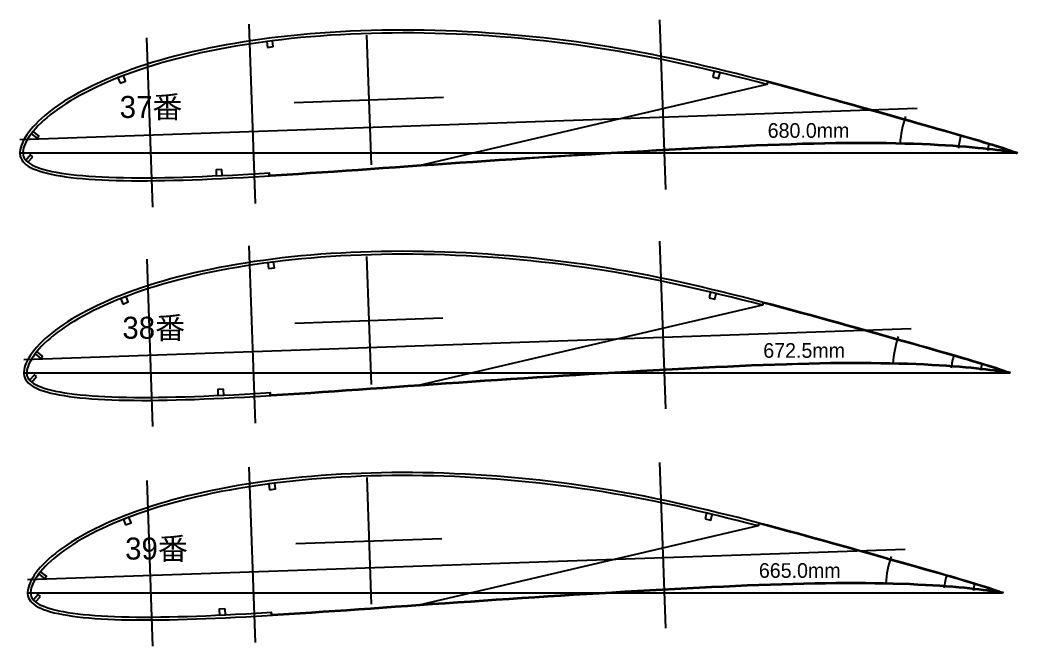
# Model space of a CAD drawing. Header units: metres. Extents: x -277 to 515, y -3484 to 105.
# Drawn here: x -238 to 442, y -2586 to -2159 of the extents above; entities that cross this region are included whole.
import ezdxf

# ---------------------------------------------------------------- set-up
doc = ezdxf.new("R2010")
doc.units = ezdxf.units.M
for name, color, linetype in [('FoilLayer', 7, 'Continuous'), ('RefFoilLayer', 7, 'Continuous'), ('StringerLayer', 7, 'Continuous'), ('SubLayer', 7, 'Continuous'), ('TextLayer', 7, 'Continuous')]:
    doc.layers.add(name, color=color, linetype=linetype)
doc.styles.add('MSゴシック', font='bigfont')

msp = doc.modelspace()

# ---------------------------------------------------------------- linework, layer by layer
at = {"layer": 'FoilLayer'}
for p, q in [((271.49, -2203.31), (34, -2258.81)), ((272, -2201.37), (271.49, -2203.31)), ((-68, -2265.69), (-68.12, -2263.7)), ((269, -2351.91), (268.49, -2353.84)), ((268.49, -2353.84), (33.62, -2408.72)), ((-67.25, -2415.52), (-67.37, -2413.52)), ((266, -2502.45), (265.49, -2504.38)), ((265.49, -2504.38), (33.25, -2558.62)), ((-66.5, -2565.35), (-66.62, -2563.35))]:
    msp.add_line(p, q, dxfattribs=at)
for points in [[(441.85, -2250.39), (441.72, -2250.34), (441.31, -2250.21), (440.68, -2249.98), (439.8, -2249.68), (438.7, -2249.3), (437.38, -2248.84), (435.84, -2248.33), (434.09, -2247.74), (432.13, -2247.09), (429.97, -2246.39), (427.6, -2245.63), (425.04, -2244.82), (422.27, -2243.96), (419.3, -2243.05), (416.14, -2242.09), (412.79, -2241.09), (409.25, -2240.05), (405.51, -2238.96), (401.59, -2237.83), (397.48, -2236.66), (393.19, -2235.44), (388.73, -2234.17), (384.1, -2232.85), (379.3, -2231.5), (374.34, -2230.1), (369.22, -2228.66), (363.96, -2227.17), (358.56, -2225.65), (353.03, -2224.08), (347.36, -2222.49), (341.55, -2220.87), (335.63, -2219.21), (329.59, -2217.51), (323.46, -2215.8), (317.22, -2214.07), (310.87, -2212.33), (304.44, -2210.56), (297.91, -2208.77), (291.32, -2206.97), (284.66, -2205.18), (277.92, -2203.39), (271.89, -2201.81), (271.49, -2203.31), (270.72, -2203.1), (263.86, -2201.33), (256.94, -2199.57), (249.98, -2197.83), (242.94, -2196.12), (235.86, -2194.42), (228.74, -2192.73), (221.61, -2191.07), (214.45, -2189.45), (207.28, -2187.89), (200.06, -2186.39), (192.81, -2184.93), (185.53, -2183.53), (178.23, -2182.18), (170.91, -2180.89), (163.56, -2179.66), (156.19, -2178.5), (148.8, -2177.39), (141.39, -2176.34), (133.97, -2175.36), (126.54, -2174.44), (119.11, -2173.58), (111.66, -2172.79), (104.21, -2172.06), (96.76, -2171.39), (89.32, -2170.79), (81.88, -2170.24), (74.47, -2169.76), (67.07, -2169.34), (59.68, -2169), (52.31, -2168.71), (44.97, -2168.49), (37.67, -2168.32), (30.4, -2168.23), (23.17, -2168.2), (15.96, -2168.25), (8.8, -2168.35), (1.69, -2168.51), (-5.37, -2168.73), (-12.36, -2169.01), (-19.31, -2169.37), (-26.2, -2169.79), (-33.03, -2170.28), (-39.8, -2170.81), (-46.47, -2171.4), (-53.07, -2172.06), (-59.61, -2172.79), (-66.07, -2173.58), (-72.45, -2174.42), (-78.74, -2175.31), (-84.94, -2176.25), (-91.04, -2177.26), (-97.05, -2178.32), (-102.97, -2179.44), (-108.79, -2180.61), (-114.51, -2181.83), (-120.11, -2183.09), (-125.59, -2184.39), (-130.97, -2185.76), (-136.24, -2187.18), (-141.41, -2188.65), (-146.44, -2190.14), (-151.36, -2191.68), (-156.16, -2193.27), (-160.83, -2194.89), (-165.38, -2196.55), (-169.81, -2198.24), (-174.11, -2199.97), (-178.28, -2201.71), (-182.3, -2203.48), (-186.19, -2205.29), (-189.95, -2207.12), (-193.59, -2208.97), (-197.07, -2210.83), (-200.42, -2212.7), (-203.6, -2214.57), (-206.64, -2216.47), (-209.54, -2218.38), (-212.31, -2220.31), (-214.94, -2222.22), (-217.4, -2224.12), (-219.71, -2226.01), (-221.86, -2227.9), (-223.86, -2229.79), (-225.72, -2231.66), (-227.44, -2233.52), (-229, -2235.34), (-230.41, -2237.13), (-231.66, -2238.87), (-232.75, -2240.55), (-233.69, -2242.22), (-234.44, -2243.75), (-235.09, -2245.42), (-235.53, -2246.63), (-235.84, -2248.2), (-236, -2249.8), (-236.01, -2250.13), (-235.88, -2251.55), (-235.58, -2252.55), (-235.12, -2253.53), (-234.44, -2254.52), (-233.6, -2255.48), (-232.56, -2256.42), (-231.33, -2257.31), (-229.88, -2258.16), (-228.15, -2258.97), (-226.16, -2259.76), (-223.94, -2260.54), (-221.57, -2261.28), (-219, -2261.97), (-216.2, -2262.6), (-213.18, -2263.19), (-209.95, -2263.75), (-206.55, -2264.28), (-202.96, -2264.75), (-199.17, -2265.17), (-195.16, -2265.53), (-190.95, -2265.87), (-186.57, -2266.18), (-182.03, -2266.44), (-177.31, -2266.64), (-172.4, -2266.79), (-167.27, -2266.9), (-162, -2266.98), (-156.55, -2267.01), (-150.96, -2266.99), (-145.17, -2266.92), (-139.19, -2266.81), (-133.04, -2266.68), (-126.77, -2266.52), (-120.34, -2266.3), (-113.75, -2266.04), (-106.99, -2265.74), (-100.07, -2265.44), (-93.03, -2265.11), (-85.88, -2264.74), (-78.57, -2264.32), (-71.12, -2263.88), (-68.12, -2263.7), (-68.03, -2265.25), (-63.43, -2264.97), (-55.74, -2264.51), (-47.94, -2264.02), (-40.02, -2263.48), (-31.98, -2262.93), (-23.83, -2262.38), (-15.59, -2261.84), (-7.27, -2261.26), (1.13, -2260.66), (9.63, -2260.06), (18.21, -2259.45), (26.86, -2258.86), (35.55, -2258.26), (44.31, -2257.63), (53.13, -2257), (62, -2256.39), (70.9, -2255.79), (79.82, -2255.19), (88.77, -2254.58), (97.76, -2253.96), (106.77, -2253.37), (115.77, -2252.81), (124.76, -2252.24), (133.75, -2251.67), (142.74, -2251.1), (151.71, -2250.56), (160.66, -2250.04), (169.54, -2249.52), (178.4, -2249), (187.24, -2248.49), (196.03, -2248.01), (204.75, -2247.54), (213.4, -2247.08), (222, -2246.61), (230.54, -2246.17), (239.01, -2245.76), (247.39, -2245.38), (255.67, -2244.99), (263.88, -2244.61), (272.01, -2244.27), (280.04, -2243.98), (287.95, -2243.72), (295.73, -2243.48), (303.41, -2243.27), (310.97, -2243.11), (318.37, -2243.01), (325.61, -2242.94), (332.7, -2242.89), (339.64, -2242.89), (346.41, -2242.93), (352.99, -2243.02), (359.36, -2243.14), (365.55, -2243.28), (371.55, -2243.46), (377.34, -2243.68), (382.91, -2243.93), (388.25, -2244.19), (393.38, -2244.47), (398.29, -2244.78), (402.94, -2245.14), (407.34, -2245.5), (411.49, -2245.86), (415.4, -2246.22), (419.04, -2246.59), (422.43, -2246.96), (425.56, -2247.33), (428.4, -2247.69), (430.98, -2248.03), (433.28, -2248.34), (435.32, -2248.63), (437.09, -2248.88), (438.59, -2249.1), (439.82, -2249.28), (440.8, -2249.43), (441.49, -2249.54), (441.93, -2249.6), (442.08, -2249.63)], [(436.98, -2400.39), (436.85, -2400.35), (436.44, -2400.21), (435.81, -2399.99), (434.95, -2399.69), (433.86, -2399.31), (432.55, -2398.86), (431.03, -2398.35), (429.3, -2397.77), (427.36, -2397.13), (425.22, -2396.43), (422.89, -2395.68), (420.35, -2394.88), (417.61, -2394.03), (414.67, -2393.13), (411.55, -2392.19), (408.23, -2391.2), (404.73, -2390.16), (401.04, -2389.09), (397.16, -2387.97), (393.1, -2386.81), (388.86, -2385.6), (384.44, -2384.35), (379.86, -2383.05), (375.12, -2381.71), (370.21, -2380.32), (365.15, -2378.9), (359.95, -2377.43), (354.61, -2375.92), (349.13, -2374.37), (343.52, -2372.8), (337.78, -2371.19), (331.92, -2369.55), (325.96, -2367.88), (319.89, -2366.18), (313.72, -2364.47), (307.44, -2362.75), (301.08, -2361), (294.63, -2359.23), (288.11, -2357.45), (281.52, -2355.68), (274.85, -2353.91), (268.89, -2352.34), (268.49, -2353.84), (267.73, -2353.64), (260.94, -2351.89), (254.11, -2350.15), (247.22, -2348.43), (240.26, -2346.73), (233.25, -2345.05), (226.21, -2343.38), (219.16, -2341.74), (212.08, -2340.14), (204.99, -2338.59), (197.85, -2337.11), (190.68, -2335.67), (183.48, -2334.28), (176.26, -2332.95), (169.02, -2331.67), (161.75, -2330.46), (154.46, -2329.31), (147.15, -2328.21), (139.82, -2327.18), (132.49, -2326.21), (125.14, -2325.29), (117.79, -2324.44), (110.43, -2323.66), (103.06, -2322.94), (95.69, -2322.28), (88.33, -2321.68), (80.98, -2321.14), (73.64, -2320.66), (66.32, -2320.25), (59.02, -2319.91), (51.73, -2319.63), (44.47, -2319.41), (37.25, -2319.25), (30.06, -2319.15), (22.91, -2319.13), (15.79, -2319.17), (8.7, -2319.27), (1.67, -2319.43), (-5.31, -2319.65), (-12.22, -2319.93), (-19.09, -2320.29), (-25.91, -2320.7), (-32.67, -2321.18), (-39.35, -2321.71), (-45.96, -2322.29), (-52.48, -2322.94), (-58.95, -2323.66), (-65.34, -2324.44), (-71.64, -2325.27), (-77.87, -2326.16), (-84, -2327.09), (-90.03, -2328.08), (-95.97, -2329.13), (-101.83, -2330.24), (-107.58, -2331.4), (-113.24, -2332.6), (-118.78, -2333.85), (-124.2, -2335.14), (-129.52, -2336.49), (-134.73, -2337.89), (-139.84, -2339.35), (-144.82, -2340.82), (-149.69, -2342.35), (-154.43, -2343.91), (-159.05, -2345.51), (-163.55, -2347.16), (-167.93, -2348.84), (-172.18, -2350.54), (-176.3, -2352.27), (-180.28, -2354.02), (-184.13, -2355.81), (-187.85, -2357.61), (-191.44, -2359.44), (-194.89, -2361.28), (-198.19, -2363.14), (-201.34, -2364.98), (-204.35, -2366.86), (-207.22, -2368.75), (-209.96, -2370.65), (-212.55, -2372.54), (-214.99, -2374.42), (-217.27, -2376.29), (-219.4, -2378.16), (-221.38, -2380.03), (-223.22, -2381.88), (-224.91, -2383.72), (-226.46, -2385.51), (-227.85, -2387.28), (-229.09, -2389), (-230.16, -2390.67), (-231.09, -2392.32), (-231.84, -2393.83), (-232.48, -2395.48), (-232.91, -2396.67), (-233.22, -2398.23), (-233.37, -2399.8), (-233.38, -2400.13), (-233.26, -2401.52), (-232.96, -2402.51), (-232.51, -2403.47), (-231.84, -2404.45), (-231.01, -2405.4), (-229.98, -2406.33), (-228.77, -2407.21), (-227.33, -2408.05), (-225.62, -2408.85), (-223.66, -2409.63), (-221.47, -2410.4), (-219.12, -2411.13), (-216.58, -2411.81), (-213.81, -2412.44), (-210.83, -2413.02), (-207.63, -2413.58), (-204.27, -2414.1), (-200.72, -2414.57), (-196.97, -2414.98), (-193.01, -2415.34), (-188.84, -2415.67), (-184.51, -2415.98), (-180.02, -2416.24), (-175.35, -2416.43), (-170.49, -2416.58), (-165.43, -2416.69), (-160.21, -2416.77), (-154.83, -2416.8), (-149.29, -2416.78), (-143.57, -2416.71), (-137.65, -2416.6), (-131.58, -2416.47), (-125.37, -2416.31), (-119.01, -2416.1), (-112.5, -2415.84), (-105.81, -2415.55), (-98.97, -2415.25), (-92.01, -2414.92), (-84.93, -2414.55), (-77.71, -2414.14), (-70.34, -2413.7), (-67.37, -2413.52), (-67.28, -2415.07), (-62.73, -2414.8), (-55.12, -2414.35), (-47.41, -2413.86), (-39.58, -2413.33), (-31.63, -2412.79), (-23.57, -2412.24), (-15.42, -2411.7), (-7.19, -2411.13), (1.12, -2410.54), (9.53, -2409.94), (18.01, -2409.34), (26.57, -2408.76), (35.16, -2408.16), (43.82, -2407.54), (52.54, -2406.92), (61.32, -2406.32), (70.12, -2405.72), (78.94, -2405.13), (87.79, -2404.52), (96.68, -2403.92), (105.59, -2403.33), (114.5, -2402.77), (123.39, -2402.21), (132.27, -2401.64), (141.16, -2401.08), (150.04, -2400.55), (158.88, -2400.03), (167.67, -2399.52), (176.44, -2399.01), (185.17, -2398.5), (193.87, -2398.02), (202.49, -2397.57), (211.05, -2397.11), (219.55, -2396.65), (228, -2396.21), (236.38, -2395.8), (244.66, -2395.42), (252.85, -2395.04), (260.97, -2394.67), (269.01, -2394.33), (276.95, -2394.04), (284.77, -2393.79), (292.47, -2393.54), (300.06, -2393.34), (307.54, -2393.18), (314.86, -2393.08), (322.02, -2393.01), (329.03, -2392.97), (335.89, -2392.96), (342.59, -2393.01), (349.09, -2393.09), (355.4, -2393.21), (361.52, -2393.35), (367.46, -2393.52), (373.18, -2393.74), (378.68, -2393.99), (383.97, -2394.24), (389.04, -2394.53), (393.9, -2394.84), (398.5, -2395.19), (402.85, -2395.54), (406.95, -2395.9), (410.81, -2396.26), (414.42, -2396.62), (417.78, -2396.99), (420.87, -2397.35), (423.68, -2397.71), (426.23, -2398.05), (428.51, -2398.36), (430.52, -2398.64), (432.27, -2398.89), (433.75, -2399.1), (434.97, -2399.29), (435.94, -2399.43), (436.62, -2399.54), (437.06, -2399.6), (437.21, -2399.63)], [(432.1, -2550.39), (431.97, -2550.35), (431.58, -2550.21), (430.95, -2549.99), (430.09, -2549.69), (429.02, -2549.32), (427.72, -2548.88), (426.22, -2548.37), (424.51, -2547.8), (422.59, -2547.16), (420.48, -2546.48), (418.17, -2545.73), (415.66, -2544.94), (412.95, -2544.11), (410.05, -2543.22), (406.96, -2542.28), (403.68, -2541.3), (400.22, -2540.28), (396.57, -2539.21), (392.73, -2538.11), (388.71, -2536.97), (384.52, -2535.77), (380.15, -2534.53), (375.62, -2533.24), (370.93, -2531.92), (366.08, -2530.55), (361.08, -2529.14), (355.93, -2527.68), (350.65, -2526.19), (345.24, -2524.66), (339.69, -2523.11), (334.01, -2521.52), (328.22, -2519.9), (322.32, -2518.24), (316.32, -2516.56), (310.22, -2514.88), (304.01, -2513.17), (297.72, -2511.44), (291.34, -2509.69), (284.89, -2507.93), (278.38, -2506.18), (271.79, -2504.43), (265.89, -2502.88), (265.49, -2504.38), (264.74, -2504.18), (258.03, -2502.45), (251.27, -2500.73), (244.45, -2499.03), (237.57, -2497.35), (230.65, -2495.69), (223.69, -2494.03), (216.71, -2492.41), (209.71, -2490.83), (202.7, -2489.3), (195.64, -2487.83), (188.55, -2486.41), (181.43, -2485.04), (174.29, -2483.72), (167.13, -2482.46), (159.94, -2481.26), (152.74, -2480.12), (145.51, -2479.03), (138.26, -2478.01), (131.01, -2477.05), (123.74, -2476.15), (116.47, -2475.31), (109.2, -2474.54), (101.91, -2473.83), (94.62, -2473.17), (87.34, -2472.58), (80.07, -2472.04), (72.82, -2471.57), (65.58, -2471.16), (58.36, -2470.83), (51.15, -2470.55), (43.97, -2470.33), (36.84, -2470.17), (29.73, -2470.08), (22.66, -2470.05), (15.61, -2470.1), (8.6, -2470.2), (1.65, -2470.35), (-5.25, -2470.57), (-12.09, -2470.84), (-18.88, -2471.2), (-25.62, -2471.61), (-32.3, -2472.08), (-38.91, -2472.6), (-45.44, -2473.18), (-51.89, -2473.82), (-58.29, -2474.54), (-64.6, -2475.31), (-70.84, -2476.13), (-77, -2477), (-83.06, -2477.92), (-89.02, -2478.9), (-94.9, -2479.94), (-100.69, -2481.04), (-106.38, -2482.18), (-111.97, -2483.37), (-117.45, -2484.61), (-122.81, -2485.88), (-128.07, -2487.22), (-133.22, -2488.61), (-138.27, -2490.04), (-143.2, -2491.5), (-148.01, -2493.01), (-152.7, -2494.56), (-157.27, -2496.14), (-161.72, -2497.77), (-166.05, -2499.43), (-170.26, -2501.11), (-174.33, -2502.82), (-178.26, -2504.55), (-182.07, -2506.32), (-185.74, -2508.1), (-189.29, -2509.92), (-192.7, -2511.73), (-195.97, -2513.57), (-199.09, -2515.39), (-202.06, -2517.25), (-204.89, -2519.12), (-207.6, -2521), (-210.17, -2522.87), (-212.58, -2524.73), (-214.83, -2526.57), (-216.93, -2528.42), (-218.89, -2530.27), (-220.71, -2532.1), (-222.39, -2533.91), (-223.91, -2535.69), (-225.29, -2537.44), (-226.51, -2539.14), (-227.57, -2540.78), (-228.49, -2542.41), (-229.23, -2543.9), (-229.86, -2545.54), (-230.29, -2546.71), (-230.59, -2548.25), (-230.75, -2549.8), (-230.76, -2550.13), (-230.63, -2551.5), (-230.34, -2552.47), (-229.89, -2553.42), (-229.24, -2554.39), (-228.42, -2555.33), (-227.4, -2556.24), (-226.21, -2557.11), (-224.79, -2557.94), (-223.1, -2558.73), (-221.16, -2559.5), (-218.99, -2560.26), (-216.67, -2560.99), (-214.16, -2561.66), (-211.42, -2562.28), (-208.47, -2562.85), (-205.31, -2563.41), (-201.99, -2563.92), (-198.48, -2564.38), (-194.78, -2564.79), (-190.85, -2565.14), (-186.74, -2565.48), (-182.45, -2565.78), (-178.02, -2566.04), (-173.4, -2566.23), (-168.59, -2566.37), (-163.58, -2566.48), (-158.42, -2566.56), (-153.1, -2566.59), (-147.63, -2566.57), (-141.96, -2566.5), (-136.12, -2566.39), (-130.11, -2566.27), (-123.97, -2566.11), (-117.69, -2565.9), (-111.25, -2565.64), (-104.63, -2565.35), (-97.87, -2565.05), (-90.98, -2564.73), (-83.99, -2564.37), (-76.84, -2563.96), (-69.55, -2563.53), (-66.62, -2563.35), (-66.53, -2564.9), (-62.03, -2564.63), (-54.51, -2564.18), (-46.88, -2563.7), (-39.14, -2563.18), (-31.28, -2562.64), (-23.31, -2562.1), (-15.25, -2561.57), (-7.11, -2561), (1.11, -2560.42), (9.42, -2559.83), (17.81, -2559.23), (26.27, -2558.66), (34.77, -2558.06), (43.33, -2557.45), (51.95, -2556.84), (60.63, -2556.24), (69.34, -2555.66), (78.06, -2555.06), (86.81, -2554.47), (95.6, -2553.87), (104.41, -2553.29), (113.22, -2552.74), (122.01, -2552.18), (130.79, -2551.62), (139.59, -2551.07), (148.37, -2550.54), (157.11, -2550.03), (165.8, -2549.52), (174.47, -2549.01), (183.11, -2548.51), (191.71, -2548.04), (200.23, -2547.59), (208.69, -2547.14), (217.1, -2546.68), (225.45, -2546.25), (233.74, -2545.85), (241.93, -2545.47), (250.03, -2545.09), (258.06, -2544.72), (266.01, -2544.39), (273.86, -2544.1), (281.6, -2543.85), (289.21, -2543.61), (296.72, -2543.41), (304.11, -2543.25), (311.35, -2543.15), (318.43, -2543.09), (325.36, -2543.04), (332.15, -2543.03), (338.77, -2543.08), (345.2, -2543.17), (351.43, -2543.28), (357.49, -2543.42), (363.36, -2543.59), (369.02, -2543.8), (374.46, -2544.05), (379.69, -2544.3), (384.7, -2544.58), (389.5, -2544.89), (394.05, -2545.24), (398.36, -2545.59), (402.41, -2545.94), (406.23, -2546.29), (409.8, -2546.65), (413.12, -2547.02), (416.17, -2547.38), (418.96, -2547.73), (421.48, -2548.06), (423.73, -2548.37), (425.72, -2548.65), (427.45, -2548.9), (428.92, -2549.11), (430.12, -2549.29), (431.08, -2549.44), (431.75, -2549.54), (432.18, -2549.6), (432.33, -2549.63)]]:
    msp.add_lwpolyline(points, close=True, dxfattribs=at)
at = {"layer": 'RefFoilLayer'}
for points in [[(442, -2249.97), (441.86, -2249.92), (441.46, -2249.78), (440.82, -2249.56), (439.95, -2249.25), (438.84, -2248.87), (437.52, -2248.42), (435.98, -2247.9), (434.23, -2247.31), (432.27, -2246.66), (430.11, -2245.96), (427.74, -2245.2), (425.17, -2244.39), (422.4, -2243.53), (419.43, -2242.62), (416.27, -2241.66), (412.92, -2240.66), (409.37, -2239.62), (405.64, -2238.53), (401.72, -2237.4), (397.61, -2236.23), (393.32, -2235.01), (388.85, -2233.74), (384.22, -2232.42), (379.42, -2231.07), (374.46, -2229.67), (369.35, -2228.23), (364.08, -2226.74), (358.68, -2225.21), (353.15, -2223.65), (347.48, -2222.06), (341.67, -2220.43), (335.75, -2218.77), (329.72, -2217.08), (323.58, -2215.37), (317.34, -2213.64), (310.99, -2211.89), (304.55, -2210.12), (298.03, -2208.34), (291.44, -2206.53), (284.77, -2204.74), (278.03, -2202.96), (271.22, -2201.17), (264.35, -2199.39), (257.43, -2197.63), (250.45, -2195.89), (243.41, -2194.17), (236.32, -2192.47), (229.19, -2190.78), (222.05, -2189.12), (214.88, -2187.5), (207.69, -2185.93), (200.46, -2184.43), (193.19, -2182.97), (185.9, -2181.56), (178.57, -2180.21), (171.24, -2178.92), (163.87, -2177.69), (156.49, -2176.52), (149.07, -2175.41), (141.65, -2174.36), (134.22, -2173.38), (126.77, -2172.45), (119.32, -2171.59), (111.86, -2170.8), (104.39, -2170.07), (96.92, -2169.4), (89.46, -2168.79), (82.01, -2168.24), (74.58, -2167.76), (67.16, -2167.34), (59.75, -2167), (52.37, -2166.71), (45.01, -2166.49), (37.69, -2166.32), (30.4, -2166.23), (23.16, -2166.2), (15.93, -2166.25), (8.75, -2166.35), (1.63, -2166.51), (-5.45, -2166.73), (-12.46, -2167.02), (-19.43, -2167.38), (-26.34, -2167.8), (-33.19, -2168.28), (-39.97, -2168.82), (-46.67, -2169.41), (-53.29, -2170.07), (-59.85, -2170.8), (-66.33, -2171.59), (-72.73, -2172.44), (-79.05, -2173.33), (-85.27, -2174.28), (-91.39, -2175.29), (-97.42, -2176.35), (-103.36, -2177.48), (-109.2, -2178.65), (-114.94, -2179.88), (-120.57, -2181.14), (-126.08, -2182.45), (-131.49, -2183.83), (-136.79, -2185.26), (-141.97, -2186.73), (-147.04, -2188.23), (-151.99, -2189.78), (-156.81, -2191.38), (-161.52, -2193.01), (-166.09, -2194.68), (-170.56, -2196.39), (-174.89, -2198.12), (-179.08, -2199.88), (-183.14, -2201.67), (-187.07, -2203.49), (-190.86, -2205.34), (-194.53, -2207.21), (-198.05, -2209.08), (-201.43, -2210.98), (-204.66, -2212.88), (-207.75, -2214.8), (-210.68, -2216.74), (-213.49, -2218.69), (-216.16, -2220.64), (-218.67, -2222.57), (-221.03, -2224.51), (-223.23, -2226.44), (-225.28, -2228.38), (-227.19, -2230.31), (-228.96, -2232.22), (-230.57, -2234.1), (-232.04, -2235.96), (-233.34, -2237.79), (-234.49, -2239.58), (-235.48, -2241.34), (-236.31, -2243.03), (-236.98, -2244.77), (-237.49, -2246.25), (-237.83, -2248.01), (-238, -2249.8), (-237.99, -2250.37), (-237.78, -2252.16), (-237.37, -2253.44), (-236.76, -2254.67), (-235.93, -2255.85), (-234.93, -2256.98), (-233.72, -2258.04), (-232.33, -2259.04), (-230.72, -2259.97), (-228.89, -2260.83), (-226.82, -2261.65), (-224.54, -2262.44), (-222.09, -2263.21), (-219.44, -2263.92), (-216.59, -2264.56), (-213.53, -2265.16), (-210.26, -2265.73), (-206.81, -2266.27), (-203.18, -2266.74), (-199.35, -2267.16), (-195.32, -2267.52), (-191.09, -2267.86), (-186.69, -2268.18), (-182.12, -2268.44), (-177.37, -2268.64), (-172.44, -2268.79), (-167.31, -2268.9), (-162.01, -2268.98), (-156.55, -2269.01), (-150.93, -2268.99), (-145.13, -2268.92), (-139.15, -2268.81), (-132.99, -2268.68), (-126.7, -2268.52), (-120.26, -2268.3), (-113.67, -2268.04), (-106.9, -2267.74), (-99.98, -2267.44), (-92.93, -2267.1), (-85.76, -2266.74), (-78.45, -2266.32), (-71, -2265.87), (-63.4, -2265.42), (-55.71, -2264.96), (-47.91, -2264.47), (-39.99, -2263.93), (-31.95, -2263.38), (-23.8, -2262.83), (-15.56, -2262.29), (-7.24, -2261.71), (1.16, -2261.11), (9.66, -2260.51), (18.25, -2259.9), (26.9, -2259.31), (35.59, -2258.7), (44.34, -2258.08), (53.16, -2257.45), (62.03, -2256.84), (70.93, -2256.24), (79.86, -2255.64), (88.8, -2255.03), (97.79, -2254.41), (106.8, -2253.82), (115.8, -2253.26), (124.79, -2252.69), (133.77, -2252.11), (142.76, -2251.55), (151.74, -2251.01), (160.68, -2250.49), (169.57, -2249.97), (178.43, -2249.45), (187.26, -2248.94), (196.06, -2248.46), (204.77, -2247.99), (213.42, -2247.53), (222.02, -2247.06), (230.56, -2246.62), (239.03, -2246.21), (247.41, -2245.82), (255.69, -2245.44), (263.9, -2245.06), (272.03, -2244.72), (280.05, -2244.43), (287.96, -2244.17), (295.74, -2243.93), (303.42, -2243.72), (310.97, -2243.56), (318.38, -2243.46), (325.61, -2243.39), (332.7, -2243.34), (339.64, -2243.34), (346.4, -2243.38), (352.98, -2243.47), (359.35, -2243.59), (365.54, -2243.73), (371.54, -2243.91), (377.32, -2244.12), (382.89, -2244.38), (388.22, -2244.63), (393.35, -2244.92), (398.25, -2245.23), (402.91, -2245.59), (407.31, -2245.95), (411.45, -2246.31), (415.35, -2246.67), (418.99, -2247.04), (422.38, -2247.41), (425.5, -2247.78), (428.35, -2248.14), (430.92, -2248.48), (433.22, -2248.79), (435.26, -2249.08), (437.02, -2249.33), (438.53, -2249.54), (439.76, -2249.73), (440.73, -2249.88), (441.42, -2249.99), (441.85, -2250.05), (442, -2250.07)], [(437.12, -2399.97), (436.99, -2399.92), (436.59, -2399.78), (435.96, -2399.56), (435.09, -2399.26), (434, -2398.88), (432.69, -2398.43), (431.17, -2397.92), (429.44, -2397.34), (427.5, -2396.7), (425.36, -2396.01), (423.02, -2395.25), (420.48, -2394.45), (417.74, -2393.6), (414.8, -2392.7), (411.68, -2391.75), (408.36, -2390.77), (404.86, -2389.73), (401.17, -2388.65), (397.28, -2387.54), (393.22, -2386.38), (388.98, -2385.17), (384.56, -2383.92), (379.98, -2382.62), (375.24, -2381.28), (370.33, -2379.89), (365.27, -2378.47), (360.07, -2376.99), (354.73, -2375.49), (349.25, -2373.94), (343.64, -2372.37), (337.9, -2370.76), (332.04, -2369.12), (326.08, -2367.44), (320.01, -2365.75), (313.84, -2364.04), (307.56, -2362.31), (301.2, -2360.56), (294.75, -2358.79), (288.22, -2357.01), (281.63, -2355.24), (274.97, -2353.48), (268.23, -2351.71), (261.44, -2349.95), (254.59, -2348.21), (247.69, -2346.49), (240.72, -2344.79), (233.71, -2343.1), (226.67, -2341.43), (219.6, -2339.79), (212.51, -2338.19), (205.39, -2336.64), (198.25, -2335.15), (191.06, -2333.71), (183.85, -2332.32), (176.6, -2330.98), (169.35, -2329.7), (162.06, -2328.48), (154.76, -2327.33), (147.43, -2326.23), (140.09, -2325.2), (132.74, -2324.22), (125.37, -2323.31), (118, -2322.45), (110.62, -2321.67), (103.24, -2320.95), (95.85, -2320.29), (88.48, -2319.69), (81.11, -2319.14), (73.76, -2318.67), (66.42, -2318.26), (59.09, -2317.91), (51.79, -2317.63), (44.51, -2317.41), (37.28, -2317.25), (30.07, -2317.15), (22.9, -2317.13), (15.76, -2317.17), (8.66, -2317.27), (1.61, -2317.43), (-5.39, -2317.65), (-12.33, -2317.93), (-19.21, -2318.29), (-26.05, -2318.71), (-32.83, -2319.18), (-39.53, -2319.71), (-46.15, -2320.3), (-52.71, -2320.95), (-59.19, -2321.68), (-65.6, -2322.46), (-71.93, -2323.29), (-78.17, -2324.18), (-84.33, -2325.11), (-90.38, -2326.11), (-96.34, -2327.17), (-102.22, -2328.28), (-108, -2329.44), (-113.68, -2330.65), (-119.24, -2331.9), (-124.69, -2333.2), (-130.04, -2334.56), (-135.28, -2335.97), (-140.41, -2337.43), (-145.42, -2338.91), (-150.31, -2340.45), (-155.08, -2342.02), (-159.74, -2343.64), (-164.26, -2345.29), (-168.67, -2346.98), (-172.96, -2348.69), (-177.11, -2350.44), (-181.12, -2352.2), (-185, -2354.01), (-188.76, -2355.83), (-192.38, -2357.68), (-195.86, -2359.53), (-199.21, -2361.41), (-202.4, -2363.29), (-205.45, -2365.19), (-208.36, -2367.11), (-211.14, -2369.04), (-213.77, -2370.96), (-216.26, -2372.88), (-218.59, -2374.79), (-220.77, -2376.7), (-222.8, -2378.62), (-224.69, -2380.52), (-226.43, -2382.41), (-228.03, -2384.28), (-229.48, -2386.12), (-230.77, -2387.92), (-231.9, -2389.69), (-232.89, -2391.44), (-233.7, -2393.11), (-234.37, -2394.83), (-234.87, -2396.29), (-235.21, -2398.04), (-235.37, -2399.8), (-235.37, -2400.36), (-235.16, -2402.14), (-234.75, -2403.4), (-234.14, -2404.62), (-233.33, -2405.78), (-232.34, -2406.9), (-231.14, -2407.96), (-229.77, -2408.94), (-228.18, -2409.86), (-226.36, -2410.71), (-224.32, -2411.52), (-222.07, -2412.31), (-219.64, -2413.07), (-217.02, -2413.77), (-214.2, -2414.4), (-211.17, -2414.99), (-207.94, -2415.56), (-204.53, -2416.09), (-200.94, -2416.56), (-197.16, -2416.97), (-193.17, -2417.33), (-188.98, -2417.67), (-184.63, -2417.98), (-180.11, -2418.24), (-175.41, -2418.43), (-170.54, -2418.58), (-165.46, -2418.69), (-160.22, -2418.77), (-154.82, -2418.8), (-149.27, -2418.78), (-143.53, -2418.71), (-137.61, -2418.6), (-131.52, -2418.47), (-125.3, -2418.31), (-118.93, -2418.1), (-112.41, -2417.84), (-105.72, -2417.55), (-98.87, -2417.24), (-91.91, -2416.91), (-84.82, -2416.55), (-77.59, -2416.14), (-70.22, -2415.7), (-62.71, -2415.25), (-55.09, -2414.8), (-47.38, -2414.31), (-39.55, -2413.78), (-31.6, -2413.24), (-23.54, -2412.69), (-15.39, -2412.15), (-7.16, -2411.58), (1.15, -2410.99), (9.56, -2410.39), (18.04, -2409.79), (26.6, -2409.21), (35.19, -2408.61), (43.85, -2407.99), (52.57, -2407.37), (61.35, -2406.77), (70.15, -2406.17), (78.97, -2405.58), (87.82, -2404.97), (96.71, -2404.36), (105.62, -2403.78), (114.52, -2403.22), (123.41, -2402.66), (132.3, -2402.09), (141.19, -2401.53), (150.07, -2401), (158.91, -2400.48), (167.7, -2399.97), (176.46, -2399.46), (185.2, -2398.95), (193.89, -2398.47), (202.52, -2398.02), (211.07, -2397.56), (219.57, -2397.09), (228.02, -2396.66), (236.4, -2396.25), (244.68, -2395.87), (252.87, -2395.49), (260.99, -2395.12), (269.03, -2394.78), (276.96, -2394.49), (284.79, -2394.24), (292.48, -2393.99), (300.07, -2393.79), (307.54, -2393.63), (314.87, -2393.53), (322.02, -2393.46), (329.03, -2393.42), (335.89, -2393.41), (342.58, -2393.46), (349.09, -2393.54), (355.39, -2393.66), (361.51, -2393.8), (367.44, -2393.97), (373.16, -2394.19), (378.66, -2394.44), (383.94, -2394.69), (389.01, -2394.98), (393.86, -2395.29), (398.46, -2395.64), (402.81, -2395.99), (406.91, -2396.35), (410.77, -2396.7), (414.37, -2397.07), (417.72, -2397.44), (420.81, -2397.8), (423.62, -2398.16), (426.17, -2398.49), (428.44, -2398.8), (430.46, -2399.09), (432.2, -2399.33), (433.69, -2399.55), (434.91, -2399.73), (435.87, -2399.88), (436.55, -2399.99), (436.98, -2400.05), (437.12, -2400.07)], [(432.25, -2549.97), (432.12, -2549.92), (431.72, -2549.79), (431.1, -2549.57), (430.24, -2549.27), (429.16, -2548.9), (427.87, -2548.45), (426.36, -2547.95), (424.65, -2547.37), (422.73, -2546.73), (420.62, -2546.05), (418.3, -2545.3), (415.79, -2544.51), (413.08, -2543.68), (410.18, -2542.78), (407.09, -2541.85), (403.81, -2540.87), (400.34, -2539.85), (396.69, -2538.78), (392.85, -2537.68), (388.84, -2536.53), (384.64, -2535.34), (380.27, -2534.1), (375.74, -2532.81), (371.05, -2531.49), (366.2, -2530.12), (361.2, -2528.71), (356.05, -2527.25), (350.77, -2525.76), (345.36, -2524.23), (339.81, -2522.67), (334.13, -2521.08), (328.34, -2519.46), (322.44, -2517.81), (316.44, -2516.13), (310.34, -2514.44), (304.13, -2512.73), (297.84, -2511), (291.46, -2509.25), (285.01, -2507.49), (278.49, -2505.74), (271.9, -2503.99), (265.24, -2502.24), (258.52, -2500.51), (251.75, -2498.79), (244.93, -2497.08), (238.04, -2495.4), (231.11, -2493.74), (224.14, -2492.08), (217.15, -2490.46), (210.14, -2488.88), (203.1, -2487.34), (196.03, -2485.87), (188.93, -2484.45), (181.8, -2483.07), (174.63, -2481.75), (167.46, -2480.49), (160.26, -2479.28), (153.03, -2478.14), (145.79, -2477.05), (138.52, -2476.03), (131.26, -2475.07), (123.97, -2474.16), (116.68, -2473.32), (109.39, -2472.55), (102.09, -2471.83), (94.79, -2471.18), (87.49, -2470.58), (80.2, -2470.04), (72.93, -2469.57), (65.68, -2469.17), (58.44, -2468.83), (51.21, -2468.55), (44.02, -2468.33), (36.86, -2468.17), (29.73, -2468.08), (22.64, -2468.05), (15.58, -2468.1), (8.56, -2468.2), (1.59, -2468.35), (-5.33, -2468.57), (-12.19, -2468.85), (-19, -2469.2), (-25.76, -2469.61), (-32.46, -2470.08), (-39.09, -2470.61), (-45.64, -2471.19), (-52.12, -2471.83), (-58.53, -2472.55), (-64.87, -2473.32), (-71.12, -2474.15), (-77.3, -2475.03), (-83.39, -2475.95), (-89.37, -2476.93), (-95.27, -2477.98), (-101.08, -2479.08), (-106.8, -2480.23), (-112.41, -2481.42), (-117.91, -2482.66), (-123.3, -2483.94), (-128.59, -2485.29), (-133.77, -2486.68), (-138.84, -2488.13), (-143.8, -2489.6), (-148.64, -2491.11), (-153.35, -2492.67), (-157.96, -2494.26), (-162.43, -2495.9), (-166.79, -2497.57), (-171.03, -2499.27), (-175.13, -2500.99), (-179.1, -2502.74), (-182.94, -2504.52), (-186.65, -2506.32), (-190.24, -2508.15), (-193.68, -2509.99), (-196.99, -2511.84), (-200.14, -2513.7), (-203.16, -2515.58), (-206.04, -2517.47), (-208.78, -2519.38), (-211.39, -2521.28), (-213.84, -2523.18), (-216.15, -2525.07), (-218.31, -2526.96), (-220.31, -2528.86), (-222.18, -2530.74), (-223.91, -2532.61), (-225.49, -2534.45), (-226.92, -2536.27), (-228.19, -2538.06), (-229.32, -2539.81), (-230.29, -2541.53), (-231.09, -2543.18), (-231.75, -2544.89), (-232.25, -2546.34), (-232.58, -2548.06), (-232.75, -2549.8), (-232.74, -2550.36), (-232.54, -2552.11), (-232.13, -2553.37), (-231.53, -2554.57), (-230.73, -2555.72), (-229.74, -2556.82), (-228.57, -2557.87), (-227.2, -2558.84), (-225.63, -2559.75), (-223.84, -2560.59), (-221.82, -2561.39), (-219.59, -2562.17), (-217.19, -2562.92), (-214.59, -2563.61), (-211.81, -2564.24), (-208.82, -2564.82), (-205.62, -2565.38), (-202.25, -2565.91), (-198.69, -2566.37), (-194.96, -2566.78), (-191.01, -2567.14), (-186.88, -2567.47), (-182.57, -2567.78), (-178.1, -2568.04), (-173.46, -2568.23), (-168.64, -2568.37), (-163.61, -2568.48), (-158.43, -2568.56), (-153.09, -2568.59), (-147.6, -2568.57), (-141.93, -2568.5), (-136.08, -2568.39), (-130.06, -2568.27), (-123.91, -2568.11), (-117.61, -2567.9), (-111.16, -2567.64), (-104.54, -2567.35), (-97.77, -2567.05), (-90.88, -2566.73), (-83.87, -2566.37), (-76.72, -2565.96), (-69.43, -2565.52), (-62.01, -2565.08), (-54.48, -2564.63), (-46.85, -2564.15), (-39.11, -2563.63), (-31.25, -2563.09), (-23.28, -2562.55), (-15.22, -2562.02), (-7.08, -2561.45), (1.14, -2560.87), (9.45, -2560.27), (17.84, -2559.68), (26.3, -2559.1), (34.8, -2558.51), (43.36, -2557.9), (51.98, -2557.29), (60.66, -2556.69), (69.37, -2556.1), (78.09, -2555.51), (86.84, -2554.91), (95.63, -2554.32), (104.44, -2553.74), (113.25, -2553.19), (122.04, -2552.63), (130.82, -2552.07), (139.61, -2551.52), (148.39, -2550.99), (157.14, -2550.48), (165.83, -2549.97), (174.49, -2549.46), (183.13, -2548.96), (191.73, -2548.49), (200.26, -2548.04), (208.72, -2547.59), (217.12, -2547.13), (225.48, -2546.69), (233.76, -2546.3), (241.95, -2545.92), (250.05, -2545.54), (258.08, -2545.17), (266.03, -2544.84), (273.88, -2544.55), (281.61, -2544.3), (289.22, -2544.06), (296.73, -2543.86), (304.11, -2543.7), (311.36, -2543.6), (318.43, -2543.54), (325.36, -2543.49), (332.14, -2543.48), (338.76, -2543.53), (345.19, -2543.62), (351.42, -2543.73), (357.48, -2543.87), (363.34, -2544.04), (369, -2544.25), (374.44, -2544.5), (379.66, -2544.75), (384.67, -2545.03), (389.47, -2545.34), (394.02, -2545.68), (398.32, -2546.04), (402.37, -2546.39), (406.19, -2546.74), (409.75, -2547.1), (413.06, -2547.47), (416.12, -2547.83), (418.9, -2548.18), (421.42, -2548.51), (423.66, -2548.82), (425.66, -2549.1), (427.38, -2549.34), (428.85, -2549.55), (430.06, -2549.73), (431.01, -2549.88), (431.68, -2549.99), (432.1, -2550.05), (432.25, -2550.07)]]:
    msp.add_lwpolyline(points, close=True, dxfattribs=at)
at = {"layer": 'StringerLayer'}
for points in [[(-69.2, -2178.02), (-65.23, -2177.5), (-65.76, -2173.54), (-69.72, -2174.06), (-69.2, -2178.02)], [(234.66, -2198.24), (238.54, -2199.17), (239.48, -2195.28), (235.59, -2194.35), (234.66, -2198.24)], [(-169.72, -2202.49), (-165.99, -2201.06), (-167.42, -2197.33), (-171.15, -2198.76), (-169.72, -2202.49)], [(-226.31, -2240.01), (-225.08, -2238.43), (-229.01, -2235.35), (-230.24, -2236.92), (-226.31, -2240.01)], [(-229.21, -2252.69), (-230.7, -2251.37), (-234.02, -2255.11), (-232.52, -2256.43), (-229.21, -2252.69)], [(-100.27, -2261.44), (-104.26, -2261.62), (-104.09, -2265.62), (-100.09, -2265.44), (-100.27, -2261.44)], [(-68.45, -2328.89), (-64.48, -2328.36), (-65.01, -2324.4), (-68.97, -2324.92), (-68.45, -2328.89)], [(232.03, -2348.87), (235.92, -2349.8), (236.85, -2345.91), (232.96, -2344.98), (232.03, -2348.87)], [(-167.85, -2353.09), (-164.11, -2351.66), (-165.54, -2347.92), (-169.28, -2349.35), (-167.85, -2353.09)], [(-223.76, -2390.17), (-222.53, -2388.6), (-226.46, -2385.51), (-227.69, -2387.09), (-223.76, -2390.17)], [(-226.62, -2402.61), (-228.12, -2401.29), (-231.43, -2405.03), (-229.94, -2406.35), (-226.62, -2402.61)], [(-99.14, -2411.25), (-103.14, -2411.43), (-102.96, -2415.42), (-98.97, -2415.25), (-99.14, -2411.25)], [(-67.7, -2479.75), (-63.73, -2479.23), (-64.26, -2475.26), (-68.22, -2475.78), (-67.7, -2479.75)], [(229.41, -2499.5), (233.29, -2500.43), (234.23, -2496.54), (230.34, -2495.61), (229.41, -2499.5)], [(-165.97, -2503.68), (-162.24, -2502.25), (-163.67, -2498.52), (-167.4, -2499.94), (-165.97, -2503.68)], [(-221.21, -2540.34), (-219.98, -2538.77), (-223.91, -2535.68), (-225.14, -2537.25), (-221.21, -2540.34)], [(-224.03, -2552.53), (-225.53, -2551.21), (-228.85, -2554.95), (-227.35, -2556.27), (-224.03, -2552.53)], [(-98.02, -2561.06), (-102.01, -2561.23), (-101.84, -2565.23), (-97.84, -2565.05), (-98.02, -2561.06)]]:
    msp.add_lwpolyline(points, dxfattribs=at)
at = {"layer": 'SubLayer'}
for p, q in [((-81.85, -2162.3), (-77.58, -2284.63)), ((198.22, -2159.33), (202.25, -2274.86)), ((-151.57, -2171.54), (-147.54, -2287.07)), ((-1.54, -2169.7), (1.54, -2258.05)), ((-50.97, -2215.66), (50.97, -2212.1)), ((374, -2219.74), (-238, -2241.11)), ((-238, -2250), (442, -2250)), ((198.24, -2310.25), (202.23, -2424.5)), ((-81.83, -2313.3), (-77.6, -2434.28)), ((-151.55, -2322.46), (-147.56, -2436.72)), ((-1.53, -2320.59), (1.53, -2407.96)), ((-50.41, -2366.04), (50.41, -2362.51)), ((369.87, -2370.08), (-235.37, -2391.21)), ((-235.37, -2400), (437.12, -2400)), ((198.25, -2461.17), (202.2, -2574.15)), ((-81.81, -2464.3), (-77.63, -2583.92)), ((-151.53, -2473.39), (-147.59, -2586.37)), ((-1.51, -2471.47), (1.51, -2557.87)), ((-49.84, -2516.41), (49.84, -2512.93)), ((365.75, -2520.41), (-232.75, -2541.31)), ((-232.75, -2550), (432.25, -2550))]:
    msp.add_line(p, q, dxfattribs=at)
for centre, radius in [((442, -2250), 80), ((442, -2250), 40), ((442, -2250), 20), ((437.12, -2400), 80), ((437.12, -2400), 40), ((437.12, -2400), 20), ((432.25, -2550), 80), ((432.25, -2550), 40), ((432.25, -2550), 20)]:
    msp.add_arc(centre, radius, 162, 175.5, dxfattribs=at)

# ---------------------------------------------------------------- texts
at = {"layer": 'TextLayer', "style": 'MSゴシック'}
for s, height, p in [('37番', 15, (-170, -2226.17)), ('680.0mm', 10, (272, -2239.72)), ('38番', 15, (-168.12, -2376.77)), ('672.5mm', 10, (269, -2389.78)), ('39番', 15, (-166.25, -2527.36)), ('665.0mm', 10, (266, -2539.84))]:
    msp.add_text(s, height=height, dxfattribs=at).set_placement(p)

doc.saveas('drawing.dxf')
